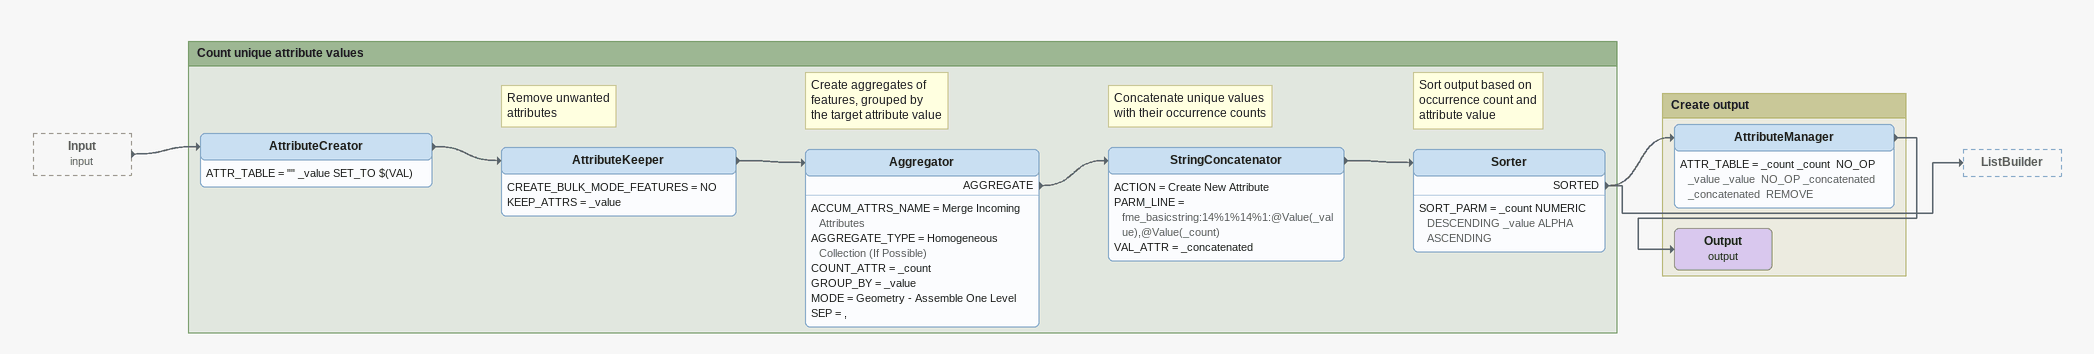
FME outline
Input (input) [outside]
    -> AttributeCreator

Bookmark: Count unique attribute values
AttributeCreator
    ATTR_TABLE = "" _value SET_TO $(VAL)
    -> AttributeKeeper
Note: Remove unwanted / attributes
AttributeKeeper
    CREATE_BULK_MODE_FEATURES = NO
    KEEP_ATTRS = _value
    -> Aggregator
Note: Create aggregates of / features, grouped by / the target attribute value
Aggregator
    ACCUM_ATTRS_NAME = Merge Incoming Attributes
    AGGREGATE_TYPE = Homogeneous Collection (If Possible)
    COUNT_ATTR = _count
    GROUP_BY = _value
    MODE = Geometry - Assemble One Level
    SEP = ,
    AGGREGATE -> StringConcatenator
Note: Concatenate unique values / with their occurrence counts
StringConcatenator
    ACTION = Create New Attribute
    PARM_LINE = fme_basicstring:14%1%14%1:@Value(_value),@Value(_count)
    VAL_ATTR = _concatenated
    -> Sorter
Note: Sort output based on / occurrence count and / attribute value
Sorter
    SORT_PARM = _count NUMERIC DESCENDING _value ALPHA ASCENDING
    SORTED -> ListBuilder
    SORTED -> AttributeManager

Bookmark: Create output
AttributeManager
    ATTR_TABLE = _count _count  NO_OP _value _value  NO_OP _concatenated _concatenated  REMOVE
    -> Output (output)
Output (output)
